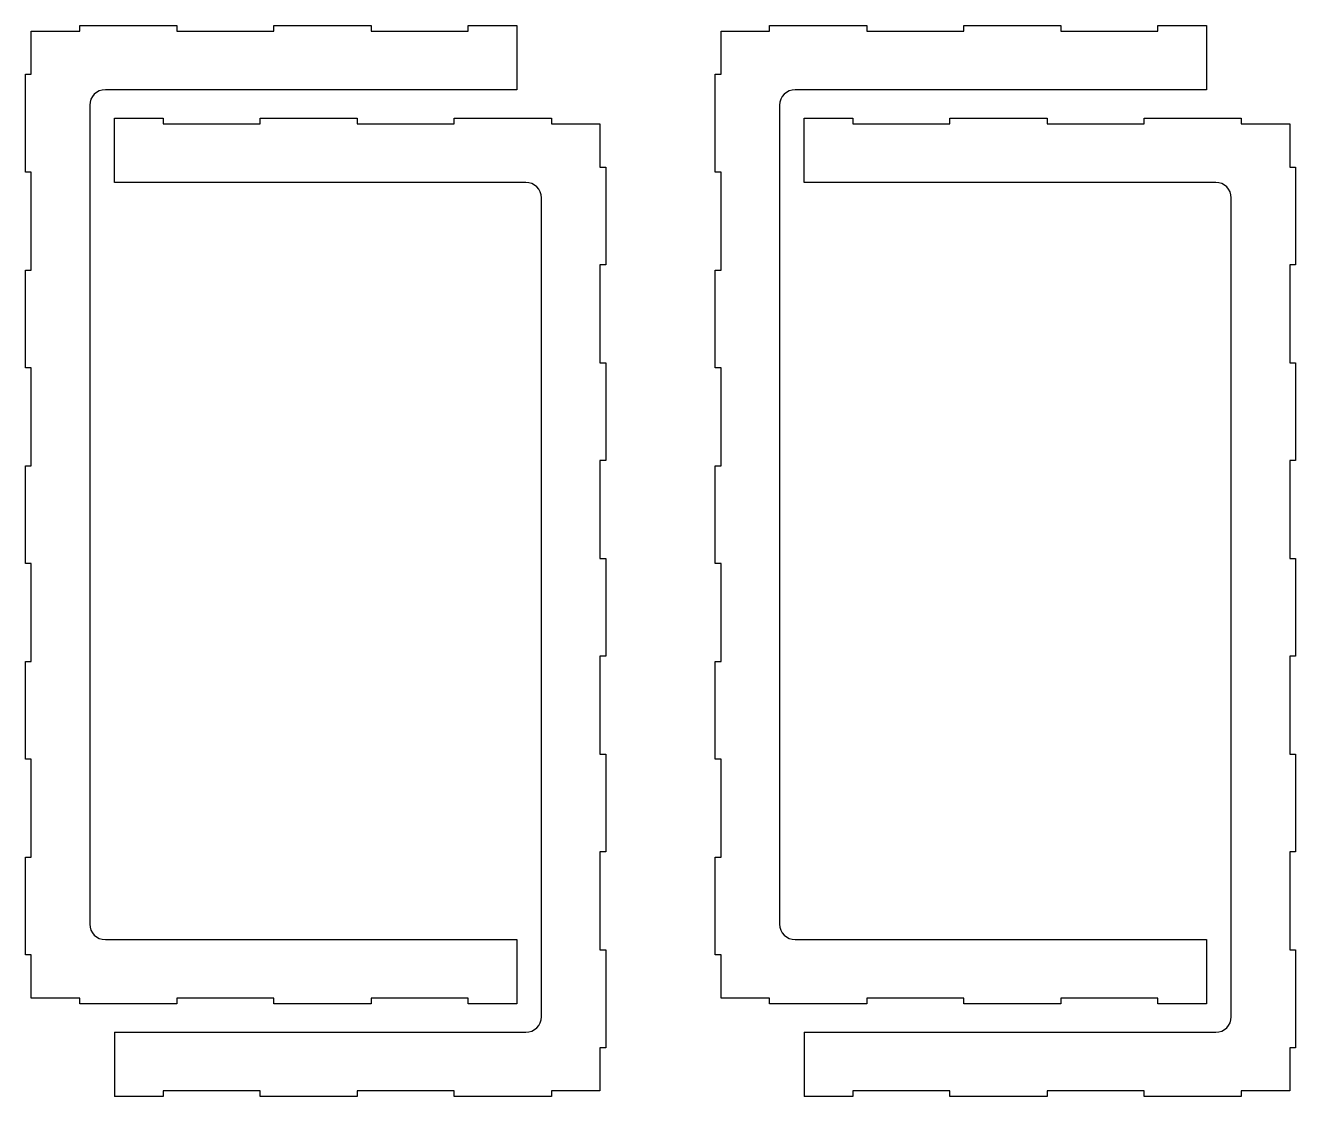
# Model space of a CAD drawing. Header units: millimetres. Extents: x -1160 to -191, y -867 to 806.
# Drawn here: x -982 to -330, y 256 to 806 of the extents above; entities that cross this region are included whole.
import ezdxf

# ---------------------------------------------------------------- set-up
doc = ezdxf.new("R2010")
doc.units = ezdxf.units.MM
doc.layers.add('Layer_1', color=7, linetype='Continuous')

msp = doc.modelspace()

# ---------------------------------------------------------------- linework, layer by layer
for p, q in [((-729.83, 806), (-729.83, 773)), ((-376, 806), (-376, 773)), ((-936.14, 725.43), (-936.14, 758.43)), ((-582.3, 725.43), (-582.3, 758.43)), ((-729.83, 337), (-729.83, 304)), ((-376, 337), (-376, 304)), ((-936.14, 289.43), (-936.14, 256.43)), ((-582.3, 289.43), (-582.3, 256.43))]:
    msp.add_line(p, q)
at = {"layer": 'Layer_1'}
for points, knots in [([(-729.83, 304), (-741.66, 304), (-753.49, 304), (-754.73, 304), (-754.73, 304.15), (-754.73, 306.85), (-754.73, 307), (-757.22, 307), (-802.04, 307), (-804.53, 307), (-804.53, 306.85), (-804.53, 304.15), (-804.53, 304), (-807.02, 304), (-851.84, 304), (-854.33, 304), (-854.33, 304.15), (-854.33, 306.85), (-854.33, 307), (-856.82, 307), (-901.64, 307), (-904.13, 307), (-904.13, 306.85), (-904.13, 304.15), (-904.13, 304), (-906.62, 304), (-951.44, 304), (-953.93, 304), (-953.93, 304.15), (-953.93, 306.85), (-953.93, 307), (-955.18, 307), (-977.59, 307), (-978.83, 307), (-978.83, 308.11), (-978.83, 328), (-978.83, 329.1), (-978.98, 329.1), (-981.68, 329.1), (-981.83, 329.1), (-981.83, 331.61), (-981.83, 376.79), (-981.83, 379.3), (-981.68, 379.3), (-978.98, 379.3), (-978.83, 379.3), (-978.83, 381.81), (-978.83, 426.99), (-978.83, 429.5), (-978.98, 429.5), (-981.68, 429.5), (-981.83, 429.5), (-981.83, 432.01), (-981.83, 477.19), (-981.83, 479.7), (-981.68, 479.7), (-978.98, 479.7), (-978.83, 479.7), (-978.83, 482.21), (-978.83, 527.39), (-978.83, 529.9), (-978.98, 529.9), (-981.68, 529.9), (-981.83, 529.9), (-981.83, 532.41), (-981.83, 577.59), (-981.83, 580.1), (-981.68, 580.1), (-978.98, 580.1), (-978.83, 580.1), (-978.83, 582.61), (-978.83, 627.79), (-978.83, 630.3), (-978.98, 630.3), (-981.68, 630.3), (-981.83, 630.3), (-981.83, 632.81), (-981.83, 677.99), (-981.83, 680.5), (-981.68, 680.5), (-978.98, 680.5), (-978.83, 680.5), (-978.83, 683.01), (-978.83, 728.19), (-978.83, 730.7), (-978.98, 730.7), (-981.68, 730.7), (-981.83, 730.7), (-981.83, 733.21), (-981.83, 778.39), (-981.83, 780.9), (-981.68, 780.9), (-978.98, 780.9), (-978.83, 780.9), (-978.83, 782), (-978.83, 801.89), (-978.83, 803), (-977.59, 803), (-955.18, 803), (-953.93, 803), (-953.93, 803.15), (-953.93, 805.85), (-953.93, 806), (-951.44, 806), (-906.62, 806), (-904.13, 806), (-904.13, 805.85), (-904.13, 803.15), (-904.13, 803), (-901.64, 803), (-856.82, 803), (-854.33, 803), (-854.33, 803.15), (-854.33, 805.85), (-854.33, 806), (-851.84, 806), (-807.02, 806), (-804.53, 806), (-804.53, 805.85), (-804.53, 803.15), (-804.53, 803), (-802.04, 803), (-757.22, 803), (-754.73, 803), (-754.73, 803.15), (-754.73, 805.85), (-754.73, 806), (-753.49, 806), (-741.66, 806), (-729.83, 806)], [9.5, 9.5, 9.5, 9.5, 10, 10, 10, 11, 11, 11, 12, 12, 12, 13, 13, 13, 14, 14, 14, 15, 15, 15, 16, 16, 16, 17, 17, 17, 18, 18, 18, 19, 19, 19, 20, 20, 20, 21, 21, 21, 22, 22, 22, 23, 23, 23, 24, 24, 24, 25, 25, 25, 26, 26, 26, 27, 27, 27, 28, 28, 28, 29, 29, 29, 30, 30, 30, 31, 31, 31, 32, 32, 32, 33, 33, 33, 34, 34, 34, 35, 35, 35, 36, 36, 36, 37, 37, 37, 38, 38, 38, 39, 39, 39, 40, 40, 40, 41, 41, 41, 42, 42, 42, 43, 43, 43, 44, 44, 44, 45, 45, 45, 46, 46, 46, 47, 47, 47, 48, 48, 48, 49, 49, 49, 50, 50, 50, 51, 51, 51, 51.5, 51.5, 51.5, 51.5]), ([(-376, 304), (-387.83, 304), (-399.65, 304), (-400.9, 304), (-400.9, 304.15), (-400.9, 306.85), (-400.9, 307), (-403.39, 307), (-448.21, 307), (-450.7, 307), (-450.7, 306.85), (-450.7, 304.15), (-450.7, 304), (-453.19, 304), (-498.01, 304), (-500.5, 304), (-500.5, 304.15), (-500.5, 306.85), (-500.5, 307), (-502.99, 307), (-547.81, 307), (-550.3, 307), (-550.3, 306.85), (-550.3, 304.15), (-550.3, 304), (-552.79, 304), (-597.61, 304), (-600.1, 304), (-600.1, 304.15), (-600.1, 306.85), (-600.1, 307), (-601.35, 307), (-623.75, 307), (-625, 307), (-625, 308.11), (-625, 328), (-625, 329.1), (-625.15, 329.1), (-627.85, 329.1), (-628, 329.1), (-628, 331.61), (-628, 376.79), (-628, 379.3), (-627.85, 379.3), (-625.15, 379.3), (-625, 379.3), (-625, 381.81), (-625, 426.99), (-625, 429.5), (-625.15, 429.5), (-627.85, 429.5), (-628, 429.5), (-628, 432.01), (-628, 477.19), (-628, 479.7), (-627.85, 479.7), (-625.15, 479.7), (-625, 479.7), (-625, 482.21), (-625, 527.39), (-625, 529.9), (-625.15, 529.9), (-627.85, 529.9), (-628, 529.9), (-628, 532.41), (-628, 577.59), (-628, 580.1), (-627.85, 580.1), (-625.15, 580.1), (-625, 580.1), (-625, 582.61), (-625, 627.79), (-625, 630.3), (-625.15, 630.3), (-627.85, 630.3), (-628, 630.3), (-628, 632.81), (-628, 677.99), (-628, 680.5), (-627.85, 680.5), (-625.15, 680.5), (-625, 680.5), (-625, 683.01), (-625, 728.19), (-625, 730.7), (-625.15, 730.7), (-627.85, 730.7), (-628, 730.7), (-628, 733.21), (-628, 778.39), (-628, 780.9), (-627.85, 780.9), (-625.15, 780.9), (-625, 780.9), (-625, 782), (-625, 801.89), (-625, 803), (-623.75, 803), (-601.35, 803), (-600.1, 803), (-600.1, 803.15), (-600.1, 805.85), (-600.1, 806), (-597.61, 806), (-552.79, 806), (-550.3, 806), (-550.3, 805.85), (-550.3, 803.15), (-550.3, 803), (-547.81, 803), (-502.99, 803), (-500.5, 803), (-500.5, 803.15), (-500.5, 805.85), (-500.5, 806), (-498.01, 806), (-453.19, 806), (-450.7, 806), (-450.7, 805.85), (-450.7, 803.15), (-450.7, 803), (-448.21, 803), (-403.39, 803), (-400.9, 803), (-400.9, 803.15), (-400.9, 805.85), (-400.9, 806), (-399.65, 806), (-387.83, 806), (-376, 806)], [9.5, 9.5, 9.5, 9.5, 10, 10, 10, 11, 11, 11, 12, 12, 12, 13, 13, 13, 14, 14, 14, 15, 15, 15, 16, 16, 16, 17, 17, 17, 18, 18, 18, 19, 19, 19, 20, 20, 20, 21, 21, 21, 22, 22, 22, 23, 23, 23, 24, 24, 24, 25, 25, 25, 26, 26, 26, 27, 27, 27, 28, 28, 28, 29, 29, 29, 30, 30, 30, 31, 31, 31, 32, 32, 32, 33, 33, 33, 34, 34, 34, 35, 35, 35, 36, 36, 36, 37, 37, 37, 38, 38, 38, 39, 39, 39, 40, 40, 40, 41, 41, 41, 42, 42, 42, 43, 43, 43, 44, 44, 44, 45, 45, 45, 46, 46, 46, 47, 47, 47, 48, 48, 48, 49, 49, 49, 50, 50, 50, 51, 51, 51, 51.5, 51.5, 51.5, 51.5]), ([(-729.83, 773), (-830.06, 773), (-930.28, 773), (-940.83, 773), (-945.24, 773), (-948.83, 769.46), (-948.83, 765.11), (-948.83, 744.1), (-948.83, 365.9), (-948.83, 344.89), (-948.83, 340.55), (-945.24, 337), (-940.83, 337), (-930.28, 337), (-830.06, 337), (-729.83, 337)], [4.5, 4.5, 4.5, 4.5, 5, 5, 5, 6, 6, 6, 7, 7, 7, 8, 8, 8, 8.5, 8.5, 8.5, 8.5]), ([(-376, 773), (-476.23, 773), (-576.45, 773), (-587, 773), (-591.41, 773), (-595, 769.46), (-595, 765.11), (-595, 744.1), (-595, 365.9), (-595, 344.89), (-595, 340.55), (-591.41, 337), (-587, 337), (-576.45, 337), (-476.23, 337), (-376, 337)], [4.5, 4.5, 4.5, 4.5, 5, 5, 5, 6, 6, 6, 7, 7, 7, 8, 8, 8, 8.5, 8.5, 8.5, 8.5]), ([(-936.14, 758.43), (-924.31, 758.43), (-912.48, 758.43), (-911.24, 758.43), (-911.24, 758.28), (-911.24, 755.58), (-911.24, 755.43), (-908.75, 755.43), (-863.93, 755.43), (-861.44, 755.43), (-861.44, 755.58), (-861.44, 758.28), (-861.44, 758.43), (-858.95, 758.43), (-814.13, 758.43), (-811.64, 758.43), (-811.64, 758.28), (-811.64, 755.58), (-811.64, 755.43), (-809.15, 755.43), (-764.33, 755.43), (-761.84, 755.43), (-761.84, 755.58), (-761.84, 758.28), (-761.84, 758.43), (-759.35, 758.43), (-714.53, 758.43), (-712.04, 758.43), (-712.04, 758.28), (-712.04, 755.58), (-712.04, 755.43), (-710.79, 755.43), (-688.38, 755.43), (-687.14, 755.43), (-687.14, 754.32), (-687.14, 734.43), (-687.14, 733.33), (-686.99, 733.33), (-684.29, 733.33), (-684.14, 733.33), (-684.14, 730.82), (-684.14, 685.64), (-684.14, 683.13), (-684.29, 683.13), (-686.99, 683.13), (-687.14, 683.13), (-687.14, 680.62), (-687.14, 635.44), (-687.14, 632.93), (-686.99, 632.93), (-684.29, 632.93), (-684.14, 632.93), (-684.14, 630.42), (-684.14, 585.24), (-684.14, 582.73), (-684.29, 582.73), (-686.99, 582.73), (-687.14, 582.73), (-687.14, 580.22), (-687.14, 535.04), (-687.14, 532.53), (-686.99, 532.53), (-684.29, 532.53), (-684.14, 532.53), (-684.14, 530.02), (-684.14, 484.84), (-684.14, 482.33), (-684.29, 482.33), (-686.99, 482.33), (-687.14, 482.33), (-687.14, 479.82), (-687.14, 434.64), (-687.14, 432.13), (-686.99, 432.13), (-684.29, 432.13), (-684.14, 432.13), (-684.14, 429.62), (-684.14, 384.44), (-684.14, 381.93), (-684.29, 381.93), (-686.99, 381.93), (-687.14, 381.93), (-687.14, 379.42), (-687.14, 334.24), (-687.14, 331.73), (-686.99, 331.73), (-684.29, 331.73), (-684.14, 331.73), (-684.14, 329.22), (-684.14, 284.04), (-684.14, 281.53), (-684.29, 281.53), (-686.99, 281.53), (-687.14, 281.53), (-687.14, 280.42), (-687.14, 260.53), (-687.14, 259.43), (-688.38, 259.43), (-710.79, 259.43), (-712.04, 259.43), (-712.04, 259.28), (-712.04, 256.58), (-712.04, 256.43), (-714.53, 256.43), (-759.35, 256.43), (-761.84, 256.43), (-761.84, 256.58), (-761.84, 259.28), (-761.84, 259.43), (-764.33, 259.43), (-809.15, 259.43), (-811.64, 259.43), (-811.64, 259.28), (-811.64, 256.58), (-811.64, 256.43), (-814.13, 256.43), (-858.95, 256.43), (-861.44, 256.43), (-861.44, 256.58), (-861.44, 259.28), (-861.44, 259.43), (-863.93, 259.43), (-908.75, 259.43), (-911.24, 259.43), (-911.24, 259.28), (-911.24, 256.58), (-911.24, 256.43), (-912.48, 256.43), (-924.31, 256.43), (-936.14, 256.43)], [51.5, 51.5, 51.5, 51.5, 52, 52, 52, 53, 53, 53, 54, 54, 54, 55, 55, 55, 56, 56, 56, 57, 57, 57, 58, 58, 58, 59, 59, 59, 60, 60, 60, 61, 61, 61, 62, 62, 62, 63, 63, 63, 64, 64, 64, 65, 65, 65, 66, 66, 66, 67, 67, 67, 68, 68, 68, 69, 69, 69, 70, 70, 70, 71, 71, 71, 72, 72, 72, 73, 73, 73, 74, 74, 74, 75, 75, 75, 76, 76, 76, 77, 77, 77, 78, 78, 78, 79, 79, 79, 80, 80, 80, 81, 81, 81, 82, 82, 82, 83, 83, 83, 84, 84, 84, 85, 85, 85, 86, 86, 86, 87, 87, 87, 88, 88, 88, 89, 89, 89, 90, 90, 90, 91, 91, 91, 92, 92, 92, 93, 93, 93, 93.5, 93.5, 93.5, 93.5]), ([(-582.3, 758.43), (-570.47, 758.43), (-558.65, 758.43), (-557.4, 758.43), (-557.4, 758.28), (-557.4, 755.58), (-557.4, 755.43), (-554.91, 755.43), (-510.09, 755.43), (-507.6, 755.43), (-507.6, 755.58), (-507.6, 758.28), (-507.6, 758.43), (-505.11, 758.43), (-460.29, 758.43), (-457.8, 758.43), (-457.8, 758.28), (-457.8, 755.58), (-457.8, 755.43), (-455.31, 755.43), (-410.49, 755.43), (-408, 755.43), (-408, 755.58), (-408, 758.28), (-408, 758.43), (-405.51, 758.43), (-360.69, 758.43), (-358.2, 758.43), (-358.2, 758.28), (-358.2, 755.58), (-358.2, 755.43), (-356.96, 755.43), (-334.55, 755.43), (-333.3, 755.43), (-333.3, 754.32), (-333.3, 734.43), (-333.3, 733.33), (-333.15, 733.33), (-330.45, 733.33), (-330.3, 733.33), (-330.3, 730.82), (-330.3, 685.64), (-330.3, 683.13), (-330.45, 683.13), (-333.15, 683.13), (-333.3, 683.13), (-333.3, 680.62), (-333.3, 635.44), (-333.3, 632.93), (-333.15, 632.93), (-330.45, 632.93), (-330.3, 632.93), (-330.3, 630.42), (-330.3, 585.24), (-330.3, 582.73), (-330.45, 582.73), (-333.15, 582.73), (-333.3, 582.73), (-333.3, 580.22), (-333.3, 535.04), (-333.3, 532.53), (-333.15, 532.53), (-330.45, 532.53), (-330.3, 532.53), (-330.3, 530.02), (-330.3, 484.84), (-330.3, 482.33), (-330.45, 482.33), (-333.15, 482.33), (-333.3, 482.33), (-333.3, 479.82), (-333.3, 434.64), (-333.3, 432.13), (-333.15, 432.13), (-330.45, 432.13), (-330.3, 432.13), (-330.3, 429.62), (-330.3, 384.44), (-330.3, 381.93), (-330.45, 381.93), (-333.15, 381.93), (-333.3, 381.93), (-333.3, 379.42), (-333.3, 334.24), (-333.3, 331.73), (-333.15, 331.73), (-330.45, 331.73), (-330.3, 331.73), (-330.3, 329.22), (-330.3, 284.04), (-330.3, 281.53), (-330.45, 281.53), (-333.15, 281.53), (-333.3, 281.53), (-333.3, 280.42), (-333.3, 260.53), (-333.3, 259.43), (-334.55, 259.43), (-356.96, 259.43), (-358.2, 259.43), (-358.2, 259.28), (-358.2, 256.58), (-358.2, 256.43), (-360.69, 256.43), (-405.51, 256.43), (-408, 256.43), (-408, 256.58), (-408, 259.28), (-408, 259.43), (-410.49, 259.43), (-455.31, 259.43), (-457.8, 259.43), (-457.8, 259.28), (-457.8, 256.58), (-457.8, 256.43), (-460.29, 256.43), (-505.11, 256.43), (-507.6, 256.43), (-507.6, 256.58), (-507.6, 259.28), (-507.6, 259.43), (-510.09, 259.43), (-554.91, 259.43), (-557.4, 259.43), (-557.4, 259.28), (-557.4, 256.58), (-557.4, 256.43), (-558.65, 256.43), (-570.47, 256.43), (-582.3, 256.43)], [51.5, 51.5, 51.5, 51.5, 52, 52, 52, 53, 53, 53, 54, 54, 54, 55, 55, 55, 56, 56, 56, 57, 57, 57, 58, 58, 58, 59, 59, 59, 60, 60, 60, 61, 61, 61, 62, 62, 62, 63, 63, 63, 64, 64, 64, 65, 65, 65, 66, 66, 66, 67, 67, 67, 68, 68, 68, 69, 69, 69, 70, 70, 70, 71, 71, 71, 72, 72, 72, 73, 73, 73, 74, 74, 74, 75, 75, 75, 76, 76, 76, 77, 77, 77, 78, 78, 78, 79, 79, 79, 80, 80, 80, 81, 81, 81, 82, 82, 82, 83, 83, 83, 84, 84, 84, 85, 85, 85, 86, 86, 86, 87, 87, 87, 88, 88, 88, 89, 89, 89, 90, 90, 90, 91, 91, 91, 92, 92, 92, 93, 93, 93, 93.5, 93.5, 93.5, 93.5]), ([(-936.14, 289.43), (-835.91, 289.43), (-735.69, 289.43), (-725.14, 289.43), (-720.73, 289.43), (-717.14, 292.97), (-717.14, 297.32), (-717.14, 318.33), (-717.14, 696.53), (-717.14, 717.54), (-717.14, 721.88), (-720.73, 725.43), (-725.14, 725.43), (-735.69, 725.43), (-835.91, 725.43), (-936.14, 725.43)], [0.5, 0.5, 0.5, 0.5, 1, 1, 1, 2, 2, 2, 3, 3, 3, 4, 4, 4, 4.5, 4.5, 4.5, 4.5]), ([(-582.3, 289.43), (-482.08, 289.43), (-381.85, 289.43), (-371.3, 289.43), (-366.9, 289.43), (-363.3, 292.97), (-363.3, 297.32), (-363.3, 318.33), (-363.3, 696.53), (-363.3, 717.54), (-363.3, 721.88), (-366.9, 725.43), (-371.3, 725.43), (-381.85, 725.43), (-482.08, 725.43), (-582.3, 725.43)], [0.5, 0.5, 0.5, 0.5, 1, 1, 1, 2, 2, 2, 3, 3, 3, 4, 4, 4, 4.5, 4.5, 4.5, 4.5])]:
    msp.add_open_spline(points, degree=3, knots=knots, dxfattribs=at)

doc.saveas('drawing.dxf')
